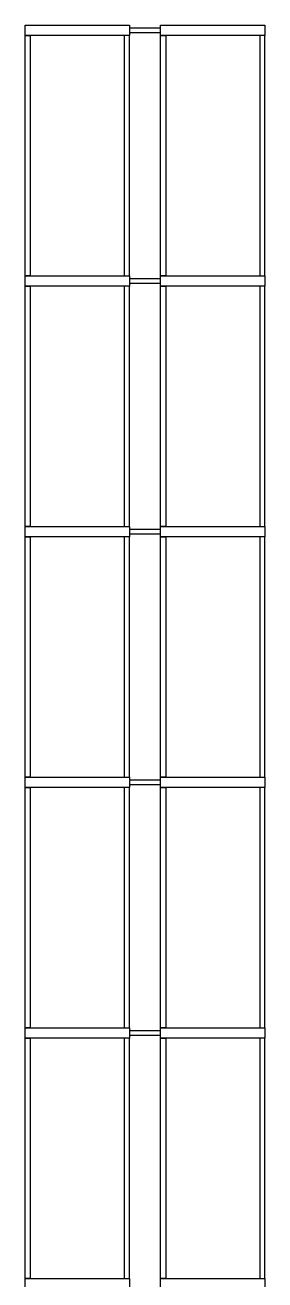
# Model space of a CAD drawing. Header units: millimetres. Extents: x 403 to 619, y 594 to 709.
# Drawn here: x 600.29 to 602.59, y 622.31 to 634.32 of the extents above; entities that cross this region are included whole.
import ezdxf

# ---------------------------------------------------------------- set-up
doc = ezdxf.new("R2010")
doc.units = ezdxf.units.MM
for name, color, linetype in [('BASTIDOR', 5, 'Continuous'), ('LARGUERO', 30, 'Continuous'), ('UB', 1, 'Continuous')]:
    doc.layers.add(name, color=color, linetype=linetype)

msp = doc.modelspace()

# ---------------------------------------------------------------- linework, layer by layer
at = {"layer": 'BASTIDOR', "color": 253}
for p, q in [((600.289582, 634.220915), (600.289582, 634.320915)), ((600.289582, 634.320915), (601.289582, 634.320915)), ((601.289582, 634.320915), (601.289582, 634.220915)), ((601.589582, 634.290915), (601.289582, 634.290915)), ((601.289582, 634.290915), (601.289582, 634.250915)), ((601.589582, 634.220915), (601.589582, 634.320915)), ((601.589582, 634.320915), (602.589582, 634.320915)), ((601.589582, 634.250915), (601.589582, 634.290915)), ((602.589582, 634.320915), (602.589582, 634.220915)), ((601.289582, 634.220915), (600.289582, 634.220915)), ((600.289582, 631.920915), (600.289582, 634.220915)), ((600.289582, 634.220915), (600.339582, 634.220915)), ((600.339582, 634.220915), (600.339582, 631.920915)), ((601.239582, 634.220915), (601.239582, 631.920915)), ((601.289582, 634.220915), (601.239582, 634.220915)), ((601.289582, 634.250915), (601.589582, 634.250915)), ((601.289582, 631.920915), (601.289582, 634.220915)), ((602.589582, 634.220915), (601.589582, 634.220915)), ((601.589582, 631.920915), (601.589582, 634.220915)), ((601.589582, 634.220915), (601.639582, 634.220915)), ((601.639582, 634.220915), (601.639582, 631.920915)), ((600.339582, 631.920915), (600.289582, 631.920915)), ((600.289582, 631.820915), (600.289582, 631.920915)), ((600.289582, 631.920915), (601.289582, 631.920915)), ((601.239582, 631.920915), (601.289582, 631.920915)), ((601.289582, 631.920915), (601.289582, 631.820915)), ((601.589582, 631.890915), (601.289582, 631.890915)), ((601.289582, 631.890915), (601.289582, 631.850915)), ((601.639582, 631.920915), (601.589582, 631.920915)), ((601.589582, 631.820915), (601.589582, 631.920915)), ((601.589582, 631.920915), (602.589582, 631.920915)), ((601.589582, 631.850915), (601.589582, 631.890915)), ((602.589582, 631.920915), (602.589582, 631.820915)), ((601.289582, 631.820915), (600.289582, 631.820915)), ((600.289582, 629.520915), (600.289582, 631.820915)), ((600.289582, 631.820915), (600.339582, 631.820915)), ((600.339582, 631.820915), (600.339582, 629.520915)), ((601.239582, 631.820915), (601.239582, 629.520915)), ((601.289582, 631.820915), (601.239582, 631.820915)), ((601.289582, 631.850915), (601.589582, 631.850915)), ((601.289582, 629.520915), (601.289582, 631.820915)), ((602.589582, 631.820915), (601.589582, 631.820915)), ((601.589582, 629.520915), (601.589582, 631.820915)), ((601.589582, 631.820915), (601.639582, 631.820915)), ((601.639582, 631.820915), (601.639582, 629.520915)), ((600.339582, 629.520915), (600.289582, 629.520915)), ((600.289582, 629.420915), (600.289582, 629.520915)), ((600.289582, 629.520915), (601.289582, 629.520915)), ((601.239582, 629.520915), (601.289582, 629.520915)), ((601.289582, 629.520915), (601.289582, 629.420915)), ((601.589582, 629.490915), (601.289582, 629.490915)), ((601.289582, 629.490915), (601.289582, 629.450915)), ((601.639582, 629.520915), (601.589582, 629.520915)), ((601.589582, 629.420915), (601.589582, 629.520915)), ((601.589582, 629.520915), (602.589582, 629.520915)), ((601.589582, 629.450915), (601.589582, 629.490915)), ((602.589582, 629.520915), (602.589582, 629.420915)), ((601.289582, 629.420915), (600.289582, 629.420915)), ((600.289582, 627.120915), (600.289582, 629.420915)), ((600.289582, 629.420915), (600.339582, 629.420915)), ((600.339582, 629.420915), (600.339582, 627.120915)), ((601.239582, 629.420915), (601.239582, 627.120915)), ((601.289582, 629.420915), (601.239582, 629.420915)), ((601.289582, 629.450915), (601.589582, 629.450915)), ((601.289582, 627.120915), (601.289582, 629.420915)), ((602.589582, 629.420915), (601.589582, 629.420915)), ((601.589582, 627.120915), (601.589582, 629.420915)), ((601.589582, 629.420915), (601.639582, 629.420915)), ((601.639582, 629.420915), (601.639582, 627.120915)), ((600.339582, 627.120915), (600.289582, 627.120915)), ((600.289582, 627.020915), (600.289582, 627.120915)), ((600.289582, 627.120915), (601.289582, 627.120915)), ((601.239582, 627.120915), (601.289582, 627.120915)), ((601.289582, 627.120915), (601.289582, 627.020915)), ((601.589582, 627.090915), (601.289582, 627.090915)), ((601.289582, 627.090915), (601.289582, 627.050915)), ((601.639582, 627.120915), (601.589582, 627.120915)), ((601.589582, 627.020915), (601.589582, 627.120915)), ((601.589582, 627.120915), (602.589582, 627.120915)), ((601.589582, 627.050915), (601.589582, 627.090915)), ((602.589582, 627.120915), (602.589582, 627.020915)), ((601.289582, 627.020915), (600.289582, 627.020915)), ((600.289582, 624.720915), (600.289582, 627.020915)), ((600.289582, 627.020915), (600.339582, 627.020915)), ((600.339582, 627.020915), (600.339582, 624.720915)), ((601.239582, 627.020915), (601.239582, 624.720915)), ((601.289582, 627.020915), (601.239582, 627.020915)), ((601.289582, 627.050915), (601.589582, 627.050915)), ((601.289582, 624.720915), (601.289582, 627.020915)), ((602.589582, 627.020915), (601.589582, 627.020915)), ((601.589582, 624.720915), (601.589582, 627.020915)), ((601.589582, 627.020915), (601.639582, 627.020915)), ((601.639582, 627.020915), (601.639582, 624.720915)), ((600.339582, 624.720915), (600.289582, 624.720915)), ((600.289582, 624.620915), (600.289582, 624.720915)), ((600.289582, 624.720915), (601.289582, 624.720915)), ((601.239582, 624.720915), (601.289582, 624.720915)), ((601.289582, 624.720915), (601.289582, 624.620915)), ((601.589582, 624.690915), (601.289582, 624.690915)), ((601.289582, 624.690915), (601.289582, 624.650915)), ((601.639582, 624.720915), (601.589582, 624.720915)), ((601.589582, 624.620915), (601.589582, 624.720915)), ((601.589582, 624.720915), (602.589582, 624.720915)), ((601.589582, 624.650915), (601.589582, 624.690915)), ((602.589582, 624.720915), (602.589582, 624.620915)), ((601.289582, 624.620915), (600.289582, 624.620915)), ((600.289582, 622.320915), (600.289582, 624.620915)), ((600.289582, 624.620915), (600.339582, 624.620915)), ((600.339582, 624.620915), (600.339582, 622.320915)), ((601.239582, 624.620915), (601.239582, 622.320915)), ((601.289582, 624.620915), (601.239582, 624.620915)), ((601.289582, 624.650915), (601.589582, 624.650915)), ((601.289582, 622.320915), (601.289582, 624.620915)), ((602.589582, 624.620915), (601.589582, 624.620915)), ((601.589582, 622.320915), (601.589582, 624.620915)), ((601.589582, 624.620915), (601.639582, 624.620915)), ((601.639582, 624.620915), (601.639582, 622.320915)), ((600.339582, 622.320915), (600.289582, 622.320915)), ((600.289582, 622.220915), (600.289582, 622.320915)), ((600.289582, 622.320915), (601.289582, 622.320915)), ((601.239582, 622.320915), (601.289582, 622.320915)), ((601.289582, 622.320915), (601.289582, 622.220915)), ((601.639582, 622.320915), (601.589582, 622.320915)), ((601.589582, 622.220915), (601.589582, 622.320915)), ((601.589582, 622.320915), (602.589582, 622.320915)), ((602.589582, 622.320915), (602.589582, 622.220915))]:
    msp.add_line(p, q, dxfattribs=at)
at = {"layer": 'BASTIDOR'}
for points in [[(601.289582, 634.320915), (601.289582, 634.220915), (600.289582, 634.220915), (600.289582, 634.320915)], [(602.589582, 634.320915), (602.589582, 634.220915), (601.589582, 634.220915), (601.589582, 634.320915)]]:
    msp.add_lwpolyline(points, close=True, dxfattribs=at)
at = {"layer": 'LARGUERO', "color": 253}
for p, q in [((602.539582, 634.220915), (602.539582, 631.920915)), ((602.589582, 634.220915), (602.539582, 634.220915)), ((602.589582, 631.920915), (602.589582, 634.220915)), ((602.539582, 631.920915), (602.589582, 631.920915)), ((602.539582, 631.820915), (602.539582, 629.520915)), ((602.589582, 631.820915), (602.539582, 631.820915)), ((602.589582, 629.520915), (602.589582, 631.820915)), ((602.539582, 629.520915), (602.589582, 629.520915)), ((602.539582, 629.420915), (602.539582, 627.120915)), ((602.589582, 629.420915), (602.539582, 629.420915)), ((602.589582, 627.120915), (602.589582, 629.420915)), ((602.539582, 627.120915), (602.589582, 627.120915)), ((602.539582, 627.020915), (602.539582, 624.720915)), ((602.589582, 627.020915), (602.539582, 627.020915)), ((602.589582, 624.720915), (602.589582, 627.020915)), ((602.539582, 624.720915), (602.589582, 624.720915)), ((602.539582, 624.620915), (602.539582, 622.320915)), ((602.589582, 624.620915), (602.539582, 624.620915)), ((602.589582, 622.320915), (602.589582, 624.620915)), ((602.539582, 622.320915), (602.589582, 622.320915))]:
    msp.add_line(p, q, dxfattribs=at)
at = {"layer": 'UB'}
msp.add_lwpolyline([(601.589582, 634.250915), (601.589582, 634.290915), (601.289582, 634.290915), (601.289582, 634.250915)], close=True, dxfattribs=at)

doc.saveas('drawing.dxf')
